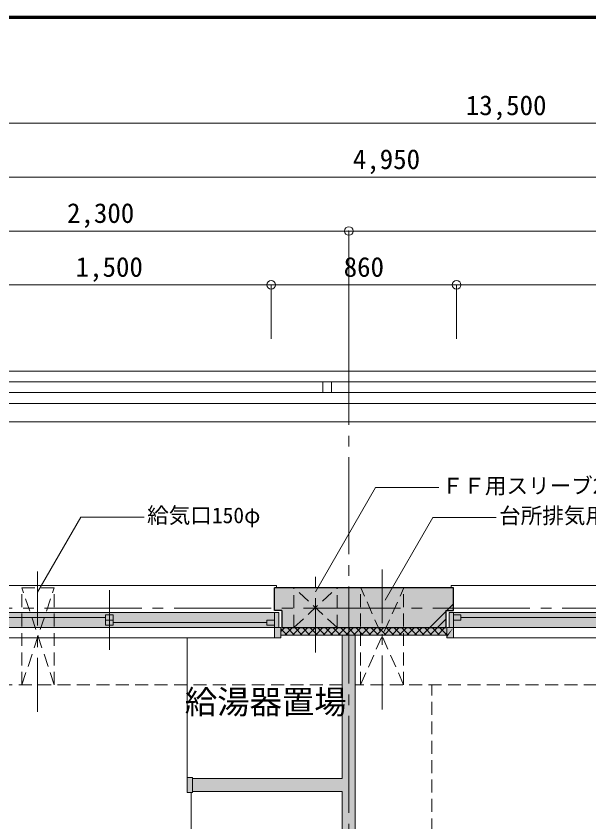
# Model space of a CAD drawing. Units: millimetres at full size, sheet at 1:50; details may follow other scales. Extents: x -9674 to 9699, y -6794 to 6791.
# Drawn here: x -2241 to 414, y 3053 to 6791 of the extents above; entities that cross this region are included whole.
import ezdxf
from ezdxf.enums import TextEntityAlignment as Align

# ---------------------------------------------------------------- set-up
doc = ezdxf.new("R2010")
doc.units = ezdxf.units.MM
doc.header["$LTSCALE"] = 50
doc.header["$PDMODE"] = 32
doc.header["$PDSIZE"] = 40
for name, pattern in [('CHAIN1', [8, 5, -1, 1, -1]), ('CHAIN2', [12, 9, -1, 1, -1]), ('DASHED1', [1.8, 1.2, -0.6])]:
    doc.linetypes.add(name, pattern=pattern)
for name, color, linetype, lineweight in [('0-0_図面枠', 7, 'Continuous', 9), ('1-0_芯', 7, 'CHAIN2', 9), ('1-1_躯体', 2, 'Continuous', 25), ('1-2_間仕切', 3, 'Continuous', 18), ('1-3_建具', 3, 'Continuous', 18), ('1-4_仕上げ', 4, 'Continuous', 9), ('1-5_設備', 7, 'Continuous', 9), ('1-6_ﾊﾞﾙｺﾆｰ・階段', 7, 'Continuous', 9), ('1-7_その他', 7, 'DASHED1', 9), ('1-8_ハッチ', 4, 'Continuous', 9), ('1-A_文字', 7, 'Continuous', 9), ('1-B_寸法', 7, 'Continuous', 9), ('1-C_梁', 7, 'DASHED1', 9)]:
    doc.layers.add(name, color=color, linetype=linetype, lineweight=lineweight)
for name, color, linetype in [('4-0', 1, 'Continuous'), ('4-1', 2, 'Continuous'), ('4-2', 4, 'Continuous'), ('4-F', 4, 'Continuous')]:
    doc.layers.add(name, color=color, linetype=linetype)
doc.styles.add('ＭＳ ゴシック', font='')
doc.styles.get('ＭＳ ゴシック').set_extended_font_data('MS Gothic')

msp = doc.modelspace()

# ---------------------------------------------------------------- linework, layer by layer
at = {"layer": '0-0_図面枠'}
for p, q in [((9697.16, 6789.66), (-9672.16, 6789.66)), ((9695.4, 6787.9), (-9670.4, 6787.9)), ((-9668.64, 6786.14), (9693.64, 6786.14)), ((9691.87, 6784.38), (-9666.87, 6784.38)), ((9690.11, 6782.61), (-9665.11, 6782.61)), ((9688.35, 6780.85), (-9663.35, 6780.85))]:
    msp.add_line(p, q, dxfattribs=at)
msp.add_lwpolyline([(9698.92, -6793.93), (9698.92, 6791.43), (-9673.92, 6791.43)], dxfattribs=at)
at = {"layer": '1-0_芯'}
for p, q in [((-698.75, -4105.47), (-698.75, 5294.53)), ((-8708.75, 4044.53), (8446.25, 4044.53))]:
    msp.add_line(p, q, dxfattribs=at)
at = {"layer": '1-1_躯体'}
for p, q in [((-1043.75, 4034.53), (-1043.75, 4139.53)), ((-213.75, 4139.53), (-1043.75, 4139.53)), ((-213.75, 4034.53), (-213.75, 4139.53)), ((-1008.75, 4034.53), (-1043.75, 4034.53)), ((-1008.75, 4034.53), (-1008.75, 3954.53)), ((-248.75, 4034.53), (-213.75, 4034.53)), ((-248.75, 4034.53), (-248.75, 3954.53)), ((-1008.75, 3954.53), (-248.75, 3954.53))]:
    msp.add_line(p, q, dxfattribs=at)
at = {"layer": '1-2_間仕切'}
for p, q in [((-728.75, 3254.53), (-728.75, 3919.53)), ((-668.75, 489.53), (-668.75, 3919.53)), ((-1423.75, 3254.53), (-728.75, 3254.53)), ((-1423.75, 3194.53), (-728.75, 3194.53)), ((-728.75, 495.53), (-728.75, 3194.53))]:
    msp.add_line(p, q, dxfattribs=at)
at = {"layer": '1-3_建具', "color": 7, "lineweight": 9}
for p, q in [((-2583.75, 4149.53), (-1033.75, 4149.53)), ((-1033.75, 4139.53), (-1033.75, 4149.53)), ((-223.75, 4139.53), (-223.75, 4149.53)), ((-223.75, 4149.53), (1526.25, 4149.53)), ((-1808.75, 4128.01), (-1808.75, 3851.05)), ((-1058.75, 4024.53), (-2558.75, 4024.53)), ((-1023.75, 4024.53), (-1058.75, 4024.53)), ((-1043.75, 3954.53), (-1043.75, 4024.53)), ((-1023.75, 4024.53), (-1023.75, 3954.53)), ((-233.75, 4024.53), (-198.75, 4024.53)), ((-233.75, 4024.53), (-233.75, 3954.53)), ((-213.75, 3954.53), (-213.75, 4024.53)), ((1501.25, 4024.53), (-198.75, 4024.53)), ((-1058.75, 3954.53), (-2558.75, 3954.53)), ((-1058.75, 3954.53), (-1043.75, 3954.53)), ((-198.75, 3954.53), (-213.75, 3954.53)), ((1501.25, 3954.53), (-198.75, 3954.53)), ((-2573.75, 3907.53), (-1043.75, 3907.53)), ((-213.75, 3907.53), (1516.25, 3907.53))]:
    msp.add_line(p, q, dxfattribs=at)
at = {"layer": '1-3_建具'}
for p, q in [((-1826.25, 4001.53), (-2538.75, 4001.53)), ((-1826.25, 3965.53), (-1826.25, 4013.53)), ((-1791.25, 4013.53), (-1826.25, 4013.53)), ((-1791.25, 3965.53), (-1791.25, 4013.53)), ((-178.75, 4013.53), (-213.75, 4013.53)), ((-178.75, 4013.53), (-178.75, 3989.53)), ((633.75, 4001.53), (-178.75, 4001.53)), ((-1791.25, 3989.53), (-1826.25, 3989.53)), ((-1791.25, 3965.53), (-1826.25, 3965.53)), ((-1078.75, 3977.53), (-1791.25, 3977.53)), ((-1078.75, 3989.53), (-1043.75, 3989.53)), ((-1078.75, 3965.53), (-1078.75, 3989.53)), ((-1078.75, 3965.53), (-1043.75, 3965.53)), ((-178.75, 3989.53), (-213.75, 3989.53)), ((-1013.75, 3954.53), (-1043.75, 3954.53)), ((-1043.75, 3907.53), (-1043.75, 3954.53)), ((-1013.75, 3907.53), (-1013.75, 3954.53)), ((-243.75, 3954.53), (-213.75, 3954.53)), ((-243.75, 3907.53), (-243.75, 3954.53)), ((-1013.75, 3907.53), (-1043.75, 3907.53)), ((-1013.75, 3907.53), (-1013.75, 3908.56)), ((-243.75, 3907.53), (-243.75, 3908.56)), ((-1448.75, 3259.53), (-1423.75, 3259.53)), ((-1448.75, 3189.53), (-1448.75, 3259.53))]:
    msp.add_line(p, q, dxfattribs=at)
for points in [[(-243.75, 3907.53), (-213.75, 3907.53), (-213.75, 3954.53)], [(-1448.75, 3189.53), (-1423.75, 3189.53), (-1423.75, 3259.53)]]:
    msp.add_lwpolyline(points, dxfattribs=at)
at = {"layer": '1-4_仕上げ'}
msp.add_line((-1448.75, 3259.53), (-1448.75, 3907.53), dxfattribs=at)
at = {"layer": '1-5_設備'}
msp.add_line((-1428.75, 3189.53), (-1428.75, 503.53), dxfattribs=at)
at = {"layer": '1-6_ﾊﾞﾙｺﾆｰ・階段'}
for p, q in [((-2908.36, 5094.53), (1359.89, 5094.53)), ((-818.75, 5094.53), (-818.75, 5044.53)), ((-778.75, 5094.53), (-778.75, 5044.53)), ((-2892.97, 5044.53), (1344.54, 5044.53)), ((-2298.75, 4994.53), (701.25, 4994.53))]:
    msp.add_line(p, q, dxfattribs=at)
for points in [[(-3298.75, 4889.53), (-2923.75, 5144.53), (1375.25, 5144.53)], [(-3163.75, 4697.14), (-2851.42, 4909.53), (1303.08, 4909.53), (1679.08, 4654.53), (2051.25, 4654.53)]]:
    msp.add_lwpolyline(points, dxfattribs=at)
at = {"layer": '1-7_その他', "linetype": 'CHAIN1'}
for p, q in [((-2141.48, 3564.21), (-2141.48, 4239.53)), ((-543.75, 3574.53), (-543.75, 4239.53))]:
    msp.add_line(p, q, dxfattribs=at)
at = {"layer": '1-7_その他'}
for p, q in [((-2214.15, 3689.53), (-2214.15, 4139.53)), ((-2064.15, 3689.53), (-2214.15, 4139.53)), ((-2214.15, 3689.53), (-2064.15, 4139.53)), ((-2214.15, 4139.53), (-2064.15, 4139.53)), ((-2064.15, 3689.53), (-2064.15, 4139.53)), ((-953.17, 3954.53), (-953.17, 4139.53)), ((-953.17, 3954.53), (-753.17, 4139.53)), ((-753.17, 3954.53), (-953.17, 4139.53)), ((-753.17, 3954.53), (-753.17, 4139.53)), ((-644.33, 3689.53), (-443.96, 4139.53)), ((-644.33, 3689.53), (-644.33, 4139.53)), ((-444.33, 3689.53), (-643.17, 4139.53)), ((-444.33, 3689.53), (-444.33, 4139.53))]:
    msp.add_line(p, q, dxfattribs=at)
at = {"layer": '1-7_その他', "linetype": 'CHAIN1'}
msp.add_lwpolyline([(-853.75, 3839.53), (-853.75, 3840.71), (-853.75, 4239.53)], dxfattribs=at)
at = {"layer": '1-8_ハッチ'}
for p, q in [((-243.47, 4034.53), (-213.75, 4064.25)), ((-323.47, 3954.53), (-248.75, 4029.25)), ((-288.11, 3954.53), (-248.75, 3993.89)), ((-1013.75, 3936), (-995.22, 3954.53)), ((-1013.75, 3948.24), (-985.03, 3919.53)), ((-994.87, 3919.53), (-959.87, 3954.53)), ((-984.68, 3954.53), (-949.68, 3919.53)), ((-959.51, 3919.53), (-924.51, 3954.53)), ((-949.32, 3954.53), (-914.32, 3919.53)), ((-924.15, 3919.53), (-889.15, 3954.53)), ((-913.97, 3954.53), (-878.97, 3919.53)), ((-888.8, 3919.53), (-853.8, 3954.53)), ((-878.61, 3954.53), (-843.61, 3919.53)), ((-853.44, 3919.53), (-818.44, 3954.53)), ((-843.26, 3954.53), (-808.26, 3919.53)), ((-818.09, 3919.53), (-783.09, 3954.53)), ((-807.9, 3954.53), (-772.9, 3919.53)), ((-782.73, 3919.53), (-747.73, 3954.53)), ((-772.55, 3954.53), (-737.55, 3919.53)), ((-747.38, 3919.53), (-712.38, 3954.53)), ((-737.19, 3954.53), (-702.19, 3919.53)), ((-712.02, 3919.53), (-677.02, 3954.53)), ((-701.84, 3954.53), (-666.84, 3919.53)), ((-676.67, 3919.53), (-641.67, 3954.53)), ((-666.48, 3954.53), (-631.48, 3919.53)), ((-641.31, 3919.53), (-606.31, 3954.53)), ((-631.13, 3954.53), (-596.13, 3919.53)), ((-605.96, 3919.53), (-570.96, 3954.53)), ((-595.77, 3954.53), (-560.77, 3919.53)), ((-570.6, 3919.53), (-535.6, 3954.53)), ((-560.41, 3954.53), (-525.41, 3919.53)), ((-535.25, 3919.53), (-500.25, 3954.53)), ((-525.06, 3954.53), (-490.06, 3919.53)), ((-499.89, 3919.53), (-464.89, 3954.53)), ((-489.7, 3954.53), (-454.7, 3919.53)), ((-464.53, 3919.53), (-429.53, 3954.53)), ((-454.35, 3954.53), (-419.35, 3919.53)), ((-429.18, 3919.53), (-394.18, 3954.53)), ((-418.99, 3954.53), (-383.99, 3919.53)), ((-393.82, 3919.53), (-358.82, 3954.53)), ((-383.64, 3954.53), (-348.64, 3919.53)), ((-358.47, 3919.53), (-323.47, 3954.53)), ((-348.28, 3954.53), (-313.28, 3919.53)), ((-323.11, 3919.53), (-288.11, 3954.53)), ((-312.93, 3954.53), (-277.93, 3919.53)), ((-287.76, 3919.53), (-252.76, 3954.53)), ((-277.57, 3954.53), (-243.75, 3920.71)), ((-252.76, 3954.53), (-248.75, 3958.54)), ((-252.4, 3919.53), (-243.75, 3928.18)), ((-1013.75, 3919.53), (-243.75, 3919.53))]:
    msp.add_line(p, q, dxfattribs=at)
at = {"layer": '1-A_文字'}
for p, q in [((-853.75, 4120.25), (-574.52, 4603.89)), ((-574.52, 4603.89), (-281.65, 4603.89)), ((-2141.48, 4119.13), (-1940.7, 4466.91)), ((-1940.7, 4466.91), (-1647.83, 4466.91)), ((-530.08, 4082), (-308.77, 4465.31)), ((-308.77, 4465.31), (-15.91, 4465.31))]:
    msp.add_line(p, q, dxfattribs=at)
at = {"layer": '1-B_寸法'}
for p, q in [((-6718.75, 6294.53), (6781.25, 6294.53)), ((-2998.75, 6044.53), (1951.25, 6044.53)), ((-2998.75, 5794.53), (-698.75, 5794.53)), ((-698.75, 5794.53), (-698.75, 5294.53)), ((-698.75, 5794.53), (1951.25, 5794.53)), ((-2558.75, 5544.53), (-1058.75, 5544.53)), ((-1058.75, 5544.53), (-1058.75, 5294.53)), ((-1058.75, 5544.53), (-198.75, 5544.53)), ((-198.75, 5544.53), (-198.75, 5294.53)), ((-198.75, 5544.53), (1501.25, 5544.53))]:
    msp.add_line(p, q, dxfattribs=at)
at = {"layer": '1-B_寸法', "color": 3}
for p in [(-698.75, 5794.53), (-1058.75, 5544.53), (-198.75, 5544.53)]:
    msp.add_point(p, dxfattribs=at)
at = {"layer": '1-C_梁'}
for p, q in [((-728.75, 3689.53), (-2608.75, 3689.53)), ((1891.25, 3689.53), (-668.75, 3689.53)), ((-313.75, 759.53), (-313.75, 3689.53))]:
    msp.add_line(p, q, dxfattribs=at)
at = {"layer": '4-0'}
for points in [[(-248.75, 4034.53), (-213.75, 4139.53), (-1043.75, 4139.53)], [(-248.75, 4034.53), (-1043.75, 4139.53), (-1043.75, 4034.53)], [(-248.75, 4034.53), (-213.75, 4034.53), (-213.75, 4139.53)], [(-1008.75, 3954.53), (-248.75, 3954.53), (-248.75, 4034.53)], [(-248.75, 4034.53), (-1008.75, 4034.53), (-1008.75, 3954.53)]]:
    msp.add_solid(points, dxfattribs=at)
at = {"layer": '4-1'}
for points in [[(-2593.75, 4024.53), (-2593.75, 3954.53), (-1023.75, 4024.53), (-1023.75, 3954.53)], [(-233.75, 4024.53), (-233.75, 3954.53), (1536.25, 4024.53), (1536.25, 3954.53)]]:
    msp.add_solid(points, dxfattribs=at)
at = {"layer": '4-2'}
for points in [[(-668.75, 489.53), (-668.75, 3919.53), (-728.75, 3919.53)], [(-668.75, 489.53), (-728.75, 3919.53), (-728.75, 3254.53)], [(-1423.75, 3259.53), (-1448.75, 3259.53), (-1448.75, 3189.53)], [(-1423.75, 3259.53), (-1448.75, 3189.53), (-1423.75, 3189.53)], [(-1423.75, 3254.53), (-1423.75, 3194.53), (-728.75, 3194.53)], [(-728.75, 3254.53), (-1423.75, 3254.53), (-728.75, 3194.53)], [(-728.75, 495.53), (-668.75, 489.53), (-728.75, 3254.53)]]:
    msp.add_solid(points, dxfattribs=at)
at = {"layer": '4-F'}
for points in [[(-1043.75, 3954.53), (-1043.75, 3907.53), (-1013.75, 3907.53)], [(-1043.75, 3954.53), (-1013.75, 3907.53), (-1013.75, 3919.53)], [(-1043.75, 3954.53), (-1013.75, 3919.53), (-243.75, 3919.53)], [(-213.75, 3954.53), (-1043.75, 3954.53), (-243.75, 3919.53)], [(-243.75, 3908.56), (-213.75, 3907.53), (-213.75, 3954.53)], [(-213.75, 3954.53), (-243.75, 3919.53), (-243.75, 3908.56)]]:
    msp.add_solid(points, dxfattribs=at)

# ---------------------------------------------------------------- texts
at = {"layer": '1-A_文字', "style": 'ＭＳ ゴシック'}
for s, height, p in [('ＦＦ用スリーブ200φ', 73.31, (-267.55, 4553.95)), ('給気口150φ', 73.31, (-1633.72, 4416.97)), ('台所排気用スリーブ200φ', 73.31, (-1.8, 4415.38)), ('給湯器置場', 110, (-1458.85, 3521.51))]:
    msp.add_text(s, height=height, dxfattribs=at).set_placement(p, align=Align.BOTTOM_LEFT)
at = {"layer": '1-B_寸法', "style": 'ＭＳ ゴシック'}
for s, p in [('13,500', (-156.25, 6304.53)), ('4,950', (-680, 6054.53)), ('2,300', (-2005, 5804.53)), ('1,500', (-1965, 5554.53)), ('860', (-722.5, 5554.53))]:
    msp.add_text(s, height=91.64, dxfattribs=at).set_placement(p, align=Align.BOTTOM_LEFT)

doc.saveas('drawing.dxf')
